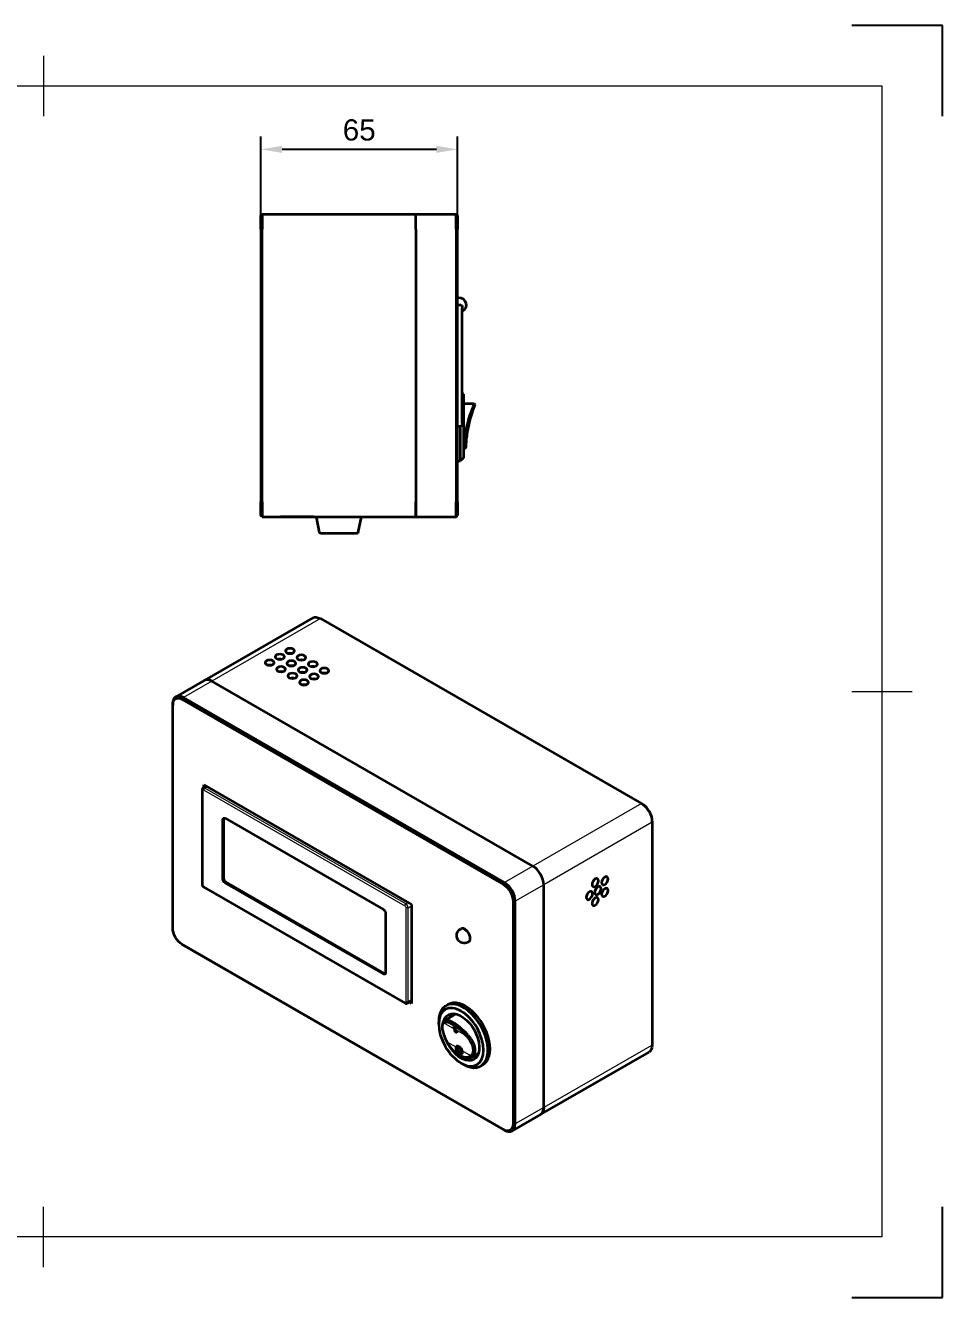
# Model space of a CAD drawing. Header units: millimetres. Extents: x 0 to 297, y 0 to 210.
# Drawn here: x 145.5 to 297, y 0 to 210 of the extents above; entities that cross this region are included whole.
import ezdxf

# ---------------------------------------------------------------- set-up
doc = ezdxf.new("R2010")
doc.units = ezdxf.units.MM
doc.header["$LTSCALE"] = 0.75
for name, color, linetype, lineweight in [('BORDER', 7, 'Continuous', 18), ('FD_Dimensions', 7, 'Continuous', 18), ('Visible', 7, 'Continuous', 35), ('Visible Narrow', 7, 'Continuous', 18)]:
    doc.layers.add(name, color=color, linetype=linetype, lineweight=lineweight)
doc.styles.get("Standard").update_dxf_attribs({"font": 'arial.ttf'})
doc.dimstyles.new('Dim-ISO-25', dxfattribs={"dimtxt": 3.5, "dimasz": 3.5, "dimexe": 2.1, "dimexo": 2.1, "dimgap": 1.4, "dimtad": 1, "dimzin": 12, "dimdsep": 46, "dimtxsty": 'Standard', "dimcen": 0, "dimazin": 3, "dimtp": 0.1, "dimtm": 0.1, "dimtfac": 0.714286, "dimtmove": 0, "dimatfit": 3, "dimfxl": 1, "dimtzin": 12, "dimarcsym": 0})

# ---------------------------------------------------------------- blocks, each defined once
blk = doc.blocks.new('ISO_A4(L)_SHEET')
at = {"layer": 'BORDER'}
for p, q in [((148.5, 205), (148.5, 195)), ((287, 200), (20, 200)), ((287, 10), (287, 200)), ((292, 100), (282, 100)), ((148.5, 5), (148.5, 15)), ((287, 10), (20, 10))]:
    blk.add_line(p, q, dxfattribs=at)
at = {"layer": 'Defpoints'}
for p, q in [((297, 210), (282, 210)), ((297, 195), (297, 210)), ((297, 0), (297, 15)), ((282, 0), (297, 0))]:
    blk.add_line(p, q, dxfattribs=at)
blk = doc.blocks.new('*D11')
at = {"layer": 'Defpoints', "color": 0, "transparency": 16777216}
for p in [(184.405319, 189.542563), (184.405319, 176.359979), (216.905319, 176.359979)]:
    blk.add_point(p, dxfattribs=at)
at = {"layer": 'FD_Dimensions', "color": 0, "lineweight": -2, "transparency": 16777216}
for p, q in [((184.405319, 178.459979), (184.405319, 191.642563)), ((216.905319, 178.459979), (216.905319, 191.642563)), ((213.405319, 189.542563), (187.905319, 189.542563))]:
    blk.add_line(p, q, dxfattribs=at)
at = {"layer": 'FD_Dimensions', "color": 0, "transparency": 16777216}
for points in [[(187.905319, 190.125896), (187.905319, 188.959229), (184.405319, 189.542563)], [(213.405319, 190.125896), (213.405319, 188.959229), (216.905319, 189.542563)]]:
    blk.add_solid(points, dxfattribs=at)
at = {"layer": 'FD_Dimensions', "color": 0, "transparency": 16777216, "insert": (200.655319, 192.729568), "char_height": 3.5, "attachment_point": 5}
blk.add_mtext('65', dxfattribs=at)

msp = doc.modelspace()

# ---------------------------------------------------------------- linework, layer by layer
at = {"layer": 'Visible', "extrusion": (1, -2e-16, 2.967e-13)}
for p, q in [((184.6553, 178.86), (184.4053, 178.61)), ((184.4053, 176.36), (184.4053, 178.61)), ((184.6553, 178.86), (184.6553, 176.36)), ((184.6553, 178.86), (210.0053, 178.86)), ((210.0053, 176.36), (210.0053, 178.86)), ((210.0053, 176.36), (210.0053, 178.86)), ((210.0053, 178.86), (216.6553, 178.86)), ((216.6553, 176.36), (216.6553, 178.86)), ((216.6553, 178.86), (216.9053, 178.61)), ((216.9053, 178.61), (216.9053, 176.36)), ((184.4053, 176.36), (184.4053, 131.36)), ((184.6553, 131.36), (184.6553, 176.36)), ((210.0053, 176.36), (210.0053, 131.36)), ((210.0053, 176.36), (210.0053, 131.36)), ((216.6553, 176.36), (216.6553, 131.36)), ((216.9053, 131.36), (216.9053, 176.36)), ((217.0553, 165.11), (216.9053, 165.11)), ((217.4253, 163.84), (216.9053, 163.84)), ((217.6753, 163.59), (217.6753, 163.34)), ((217.6753, 144.34), (217.6753, 163.34)), ((217.9053, 149.11), (217.6753, 149.34)), ((217.9053, 149.11), (217.9053, 138.61)), ((217.9053, 147.61), (219.6553, 147.61)), ((219.3261, 146.0792), (219.8168, 147.3762)), ((219.6553, 147.61), (219.8168, 147.3762)), ((216.9053, 143.84), (217.4253, 143.84)), ((217.4053, 138.11), (217.4053, 143.84)), ((217.6753, 144.34), (217.6753, 144.09)), ((218.3007, 140.3595), (218.3842, 141.7016)), ((217.9053, 138.61), (217.4053, 138.11)), ((217.9053, 140.11), (218.0352, 140.11)), ((218.3007, 140.3595), (218.0352, 140.11)), ((216.9053, 138.11), (217.4053, 138.11)), ((184.4053, 129.11), (184.4053, 131.36)), ((184.6553, 131.36), (184.6553, 128.86)), ((210.0053, 131.36), (210.0053, 128.86)), ((210.0053, 128.86), (210.0053, 131.36)), ((216.6553, 128.86), (216.6553, 131.36)), ((216.9053, 131.36), (216.9053, 129.11)), ((184.6553, 128.86), (184.4053, 129.11)), ((184.6553, 128.86), (210.0053, 128.86)), ((187.6522, 128.86), (187.6522, 128.855)), ((193.1522, 128.855), (187.6522, 128.855)), ((193.1522, 128.86), (193.1522, 128.855)), ((194.1135, 126.3085), (193.5764, 128.86)), ((200.4971, 126.3085), (201.0343, 128.86)), ((210.0053, 128.86), (216.6553, 128.86)), ((216.6553, 128.86), (216.9053, 129.11)), ((200.2525, 126.11), (194.3582, 126.11))]:
    msp.add_line(p, q, dxfattribs=at)
at = {"layer": 'Visible', "extrusion": (-0.707107, -0.407196, 0.578093)}
for p, q in [((192.9961, 112.1977), (175.0709, 101.8753)), ((194.2437, 112.0751), (247.2767, 81.5354)), ((175.0709, 101.8753), (170.3687, 99.1674)), ((229.3515, 71.213), (176.3185, 101.7527)), ((229.3515, 71.213), (176.3185, 101.7527)), ((171.4395, 98.7387), (224.4725, 68.199)), ((224.6492, 68.5052), (171.6162, 99.0449)), ((169.8485, 98.019), (169.8485, 97.8154)), ((169.8485, 61.0258), (169.8485, 97.8154)), ((175.3735, 84.4144), (174.8881, 84.1349)), ((174.975, 84.1849), (174.975, 84.6439)), ((174.975, 84.6439), (209.2697, 64.8949)), ((174.7109, 83.8034), (174.7109, 68.27)), ((247.4596, 81.4293), (247.2835, 81.5315)), ((178.1428, 69.0954), (178.1428, 78.906)), ((178.3196, 69.1972), (178.3196, 79.0078)), ((178.4964, 79.1112), (204.6593, 64.0449)), ((249.0444, 78.4736), (249.0444, 78.6772)), ((249.0444, 78.4736), (249.0444, 41.684)), ((175.0129, 67.7472), (208.2469, 48.609)), ((204.6593, 53.4168), (178.4964, 68.4831)), ((204.8361, 53.5186), (178.6732, 68.5849)), ((231.1193, 31.3615), (231.1193, 68.1512)), ((231.1193, 31.3615), (231.1193, 68.1512)), ((226.0635, 65.4433), (226.0635, 28.6537)), ((226.417, 28.6537), (226.417, 65.4433)), ((205.0129, 63.4326), (205.0129, 53.622)), ((209.2697, 64.8949), (209.2697, 48.5439)), ((217.3787, 60.8271), (217.4847, 60.8882)), ((171.4333, 58.2736), (171.6094, 58.1715)), ((224.4725, 27.7304), (171.4395, 58.2701)), ((171.6162, 58.1675), (224.6492, 27.6278)), ((218.6262, 58.6606), (218.7323, 58.7217)), ((209.2697, 48.9702), (208.6212, 48.5967)), ((209.2697, 48.5439), (208.8996, 48.7571)), ((215.3286, 48.3853), (214.9751, 48.1817)), ((216.6215, 46.8219), (214.6809, 45.7044)), ((213.7786, 45.133), (213.7786, 45.5402)), ((216.3792, 44.2927), (216.2022, 44.7316)), ((216.2022, 44.7316), (216.4164, 44.6083)), ((216.4123, 44.3262), (216.2629, 44.6967)), ((216.4164, 44.6083), (216.5934, 44.1693)), ((216.5973, 43.8189), (216.5637, 43.787)), ((216.7778, 43.6637), (216.5637, 43.787)), ((216.7568, 43.7271), (216.5973, 43.8189)), ((216.6837, 41.1655), (216.6484, 41.1426)), ((216.7148, 41.4418), (216.6795, 41.4186)), ((216.848, 40.6405), (216.8128, 40.6176)), ((216.9674, 41.3061), (216.9321, 41.2828)), ((217.1738, 41.2842), (217.1386, 41.2605)), ((217.2332, 40.2624), (217.1979, 40.2396)), ((217.3931, 41.0621), (217.3578, 41.0388)), ((217.4256, 40.4497), (217.3903, 40.4268)), ((217.4905, 40.7118), (217.4552, 40.689)), ((220.3642, 40.3225), (219.2226, 39.6651)), ((230.5991, 30.2131), (248.5242, 40.5355)), ((217.5532, 39.7927), (217.3552, 39.8942)), ((217.4766, 38.7114), (217.8288, 38.507)), ((221.0675, 38.4196), (220.7139, 38.216)), ((230.5991, 30.2131), (225.8968, 27.5052))]:
    msp.add_line(p, q, dxfattribs=at)
at = {"layer": 'Visible', "extrusion": (0, 1e-16, -1)}
for centre, radius, start, end in [((-217.0553, 163.86), 1.25, 90, 240.264287), ((-217.4253, 163.59), 0.25, 90, 180), ((-217.4253, 144.09), 0.25, 180, 270), ((-194.3582, 126.36), 0.25, 270, 348.111342), ((-200.2525, 126.36), 0.25, 191.888658, 270)]:
    msp.add_arc(centre, radius, start, end, dxfattribs=at)
at = {"layer": 'Visible'}
for centre, radius, start, end in [((233.095, 140.8093), 14.9875, 159.174479, 176.546721), ((233.3552, 140.7705), 15, 159.813701, 175.892024), ((233.3552, 140.7705), 15, 159.273167, 159.813701)]:
    msp.add_arc(centre, radius, start, end, dxfattribs=at)
at = {"layer": 'Visible', "extrusion": (1e-16, 1e-16, -1)}
msp.add_arc((-218.0024, 59.7439), 1.25, 240.064008, 60.064008, dxfattribs=at)
at = {"layer": 'Visible', "extrusion": (1e-16, -1e-16, -1)}
msp.add_arc((-214.8977, 45.0344), 0.4481, 34.743965, 42.384476, dxfattribs=at)
at = {"layer": 'Visible', "extrusion": (0, 0, -1)}
msp.add_arc((-214.9015, 45.3182), 0.4447, 37.538684, 45.436385, dxfattribs=at)
at = {"layer": 'Visible', "extrusion": (2e-16, 0, -1)}
msp.add_arc((-213.1574, 38.6843), 6.8755, 139.761655, 141.164557, dxfattribs=at)
at = {"layer": 'Visible', "extrusion": (1e-16, 0, -1)}
msp.add_arc((-210.5459, 36.3016), 10.7043, 139.182496, 140.134322, dxfattribs=at)
at = {"layer": 'Visible', "extrusion": (1e-16, 2e-16, -1)}
for centre, major_axis, start_param, end_param in [((194.2437, 110.0312), (-1.2476, 2.1665), 0, 0.78346445), ((247.2767, 79.4916), (-1.2476, 2.1665), 0.78346445, 2.35426078), ((178.4964, 68.8918), (-0.2495, 0.4333), 3.92505711, 5.49585344), ((178.6732, 68.9936), (-0.2495, 0.4333), 3.92505711, 5.49585344)]:
    msp.add_ellipse(centre, major_axis=major_axis, ratio=0.57809312, start_param=start_param, end_param=end_param, dxfattribs=at)
at = {"layer": 'Visible', "extrusion": (2e-16, 1e-16, -1)}
for centre, major_axis, ratio, start_param, end_param in [((189.2232, 106.7409), (0.75, 0), 0.5758617, -1.57079633, 4.71238898), ((185.8644, 104.8067), (-0.75, 0), 0.5758617, 1.57079633, 7.85398163), ((187.5438, 105.7738), (-0.75, 0), 0.5758617, 1.57079633, 7.85398163), ((189.4294, 104.6879), (0.75, 0), 0.5758617, -1.57079633, 4.71238898), ((191.1088, 105.655), (0.75, 0), 0.5758617, -1.57079633, 4.71238898), ((192.9944, 104.5691), (0.75, 0), 0.5758617, -1.57079633, 4.71238898), ((187.7501, 103.7208), (-0.75, 0), 0.5758617, 1.57079633, 7.85398163), ((189.6357, 102.635), (0.75, 0), 0.5758617, -1.57079633, 4.71238898), ((191.3151, 103.6021), (0.75, 0), 0.5758617, -1.57079633, 4.71238898), ((193.2007, 102.5162), (0.75, 0), 0.5758617, -1.57079633, 4.71238898), ((194.8801, 103.4833), (-0.75, 0), 0.5758617, 1.57079633, 7.85398163), ((191.5213, 101.5491), (0.75, 0), 0.5758617, -1.57079633, 4.71238898), ((204.6593, 53.8256), (-0.2495, 0.4333), 0.57809312, 2.35426078, 3.92505711), ((217.4909, 42.9952), (-2.1209, 3.683), 0.57809312, -0.49350337, 5.08570964), ((218.5516, 43.606), (-2.1209, 3.683), 0.57809312, -0.48995733, -0.2517363), ((218.5516, 43.606), (-2.1209, 3.683), 0.57809312, 3.39332895, 3.63154998)]:
    msp.add_ellipse(centre, major_axis=major_axis, ratio=ratio, start_param=start_param, end_param=end_param, dxfattribs=at)
at = {"layer": 'Visible'}
for centre, major_axis, ratio, start_param, end_param in [((187.5438, 104.9562), (0.75, 0), 0.5758617, 1.24209492, 1.89949773), ((189.2232, 105.9233), (0.75, 0), 0.5758617, 1.24209492, 1.89949773), ((191.1088, 104.8375), (-0.75, 0), 0.5758617, 4.38368757, 5.04109039), ((185.8644, 103.9891), (0.75, 0), 0.5758617, 1.24209492, 1.89949773), ((187.7501, 102.9033), (0.75, 0), 0.5758617, 1.24209492, 1.89949773), ((189.4294, 103.8704), (0.75, 0), 0.5758617, 1.24209492, 1.89949773), ((191.3151, 102.7845), (-0.75, 0), 0.5758617, 4.38368757, 5.04109039), ((192.9944, 103.7516), (0.75, 0), 0.5758617, 1.24209492, 1.89949773), ((194.8801, 102.6657), (0.75, 0), 0.5758617, 1.24209492, 1.89949773), ((176.3185, 99.7088), (-1.2476, 2.1665), 0.57809312, -0.78346445, 0), ((176.3185, 99.7088), (-1.2476, 2.1665), 0.57809312, -0.78346445, 0), ((189.6357, 101.8174), (0.75, 0), 0.5758617, 1.24209492, 1.89949773), ((191.5213, 100.7316), (0.75, 0), 0.5758617, 1.24209492, 1.89949773), ((193.2007, 101.6987), (0.75, 0), 0.5758617, 1.24209492, 1.89949773), ((171.6162, 97.001), (-1.2476, 2.1665), 0.57809312, -0.78346445, 0.78733187), ((247.4534, 79.5934), (-1.1228, 1.9498), 0.57809312, 3.92892453, 5.49585344), ((229.3515, 69.1692), (-1.2476, 2.1665), 0.57809312, 3.92892453, 5.49972085), ((229.3515, 69.1692), (-1.2476, 2.1665), 0.57809312, 3.92892453, 5.49972085), ((224.6492, 66.4613), (-1.2476, 2.1665), 0.57809312, 3.92892453, 5.49972085), ((238.9377, 68.8914), (0.3743, 0.6499), 0.57809312, 4.36713994, 5.05763802), ((239.3747, 67.588), (0.3743, 0.6499), 0.57809312, 4.36713994, 5.05763802), ((240.5189, 69.2079), (0.3743, 0.6499), 0.57809312, 4.36713994, 5.05763802), ((240.5189, 67.2857), (0.3743, 0.6499), 0.57809312, 4.36713994, 5.05763802), ((237.9605, 66.7736), (0.3743, 0.6499), 0.57809312, 4.36713994, 5.05763802), ((238.9377, 65.7812), (0.3743, 0.6499), 0.57809312, 4.36713994, 5.05763802), ((218.1085, 59.8049), (-0.6238, 1.0832), 0.57809312, 3.14159265, 6.28318531), ((171.6162, 60.2114), (-1.2476, 2.1665), 0.57809312, 2.35426081, 2.35812823), ((217.8445, 43.1988), (-2.8694, 4.9829), 0.57809312, 2.35426078, 7.07051718), ((218.198, 43.4024), (-2.8694, 4.9829), 0.57809312, 3.14159265, 6.28318531), ((206.4591, 34.2399), (7.4855, 12.9988), 0.57809312, -0.47842109, -0.4255804), ((206.4591, 34.2399), (7.5104, 13.0421), 0.57809312, -0.47842109, -0.4255804), ((229.3515, 32.3795), (-1.2476, 2.1665), 0.57809312, 3.14159265, 3.92892453), ((224.6492, 29.6717), (-1.2476, 2.1665), 0.57809312, 2.3581282, 3.92892453)]:
    msp.add_ellipse(centre, major_axis=major_axis, ratio=ratio, start_param=start_param, end_param=end_param, dxfattribs=at)
at = {"layer": 'Visible', "extrusion": (-2e-16, 1e-16, -1)}
msp.add_ellipse((171.4395, 96.8992), major_axis=(-1.1228, 1.9498), ratio=0.57809312, start_param=-0.78733187, end_param=0.78346445, dxfattribs=at)
at = {"layer": 'Visible', "extrusion": (5e-16, 2e-16, -1)}
for centre, end_param in [((178.4964, 78.7024), 0.78346445), ((178.6732, 78.8042), -0.36063847)]:
    msp.add_ellipse(centre, major_axis=(-0.2495, 0.4333), ratio=0.57809312, start_param=-0.78733187, end_param=end_param, dxfattribs=at)
at = {"layer": 'Visible', "extrusion": (1e-16, 1e-16, -1)}
for centre, major_axis, start_param, end_param in [((241.226, 68.8007), (0.3743, 0.6499), 3.14159265, 9.42477796), ((239.6448, 68.4842), (0.3743, 0.6499), 3.14159265, 9.42477796), ((241.226, 66.8785), (0.3743, 0.6499), 3.14159265, 9.42477796), ((238.6676, 66.3664), (0.3743, 0.6499), 3.14159265, 9.42477796), ((239.6448, 65.374), (0.3743, 0.6499), 3.14159265, 9.42477796), ((224.4725, 29.5699), (-1.1228, 1.9498), 2.35426078, 3.92505711)]:
    msp.add_ellipse(centre, major_axis=major_axis, ratio=0.57809312, start_param=start_param, end_param=end_param, dxfattribs=at)
at = {"layer": 'Visible', "extrusion": (4e-16, 1e-16, -1)}
msp.add_ellipse((224.4725, 66.3595), major_axis=(-1.1228, 1.9498), ratio=0.57809312, start_param=0.78346445, end_param=2.35426078, dxfattribs=at)
at = {"layer": 'Visible', "extrusion": (2e-16, 2e-16, -1)}
for centre, major_axis, start_param, end_param in [((240.0819, 67.1808), (0.3743, 0.6499), 3.14159265, 9.42477796), ((204.6593, 63.6362), (-0.2495, 0.4333), 0.78346445, 2.35426078)]:
    msp.add_ellipse(centre, major_axis=major_axis, ratio=0.57809312, start_param=start_param, end_param=end_param, dxfattribs=at)
at = {"layer": 'Visible', "extrusion": (3e-16, 2e-16, -1)}
msp.add_ellipse((171.4395, 60.1096), major_axis=(-1.1228, 1.9498), ratio=0.57809312, start_param=3.92505711, end_param=5.49585344, dxfattribs=at)
at = {"layer": 'Visible', "extrusion": (3e-16, 1e-16, -1)}
msp.add_ellipse((204.8361, 53.9274), major_axis=(-0.2495, 0.4333), ratio=0.57809312, start_param=3.50223112, end_param=3.92505711, dxfattribs=at)
at = {"layer": 'Visible', "extrusion": (4e-16, 2e-16, -1)}
for centre, major_axis, start_param, end_param in [((217.4909, 42.9952), (-2.6199, 4.5496), 3.14159265, 9.42477796), ((247.2767, 42.7019), (-1.2476, 2.1665), 2.35426078, 3.14159265), ((229.3515, 32.3795), (-1.2476, 2.1665), 2.35426078, 3.14159265)]:
    msp.add_ellipse(centre, major_axis=major_axis, ratio=0.57809312, start_param=start_param, end_param=end_param, dxfattribs=at)
at = {"layer": 'Visible', "extrusion": (1e-16, 3e-16, -1)}
msp.add_ellipse((206.6733, 34.1166), major_axis=(7.4855, 12.9988), ratio=0.57809312, start_param=0.4255804, end_param=0.47842109, dxfattribs=at)
at = {"layer": 'Visible'}
for points, knots in [([(219.6553, 147.61), (219.6553, 147.61), (219.6371, 147.563), (219.5725, 147.3964), (219.5325, 147.2934), (219.432, 147.0333), (219.3713, 146.8764), (219.252, 146.567), (219.1978, 146.426), (219.1396, 146.2748)], [0, 0, 0, 0, 0.280583517, 0.280583517, 0.50505033, 0.50505033, 0.729517143, 0.729517143, 0.889965488, 0.889965488, 0.889965488, 0.889965488]), ([(219.1396, 146.2748), (219.131, 146.2523), (219.1223, 146.2297), (219.1048, 146.1839), (219.0959, 146.1609), (219.0869, 146.1376)], [0.8899654879, 0.8899654879, 0.8899654879, 0.8899654879, 0.9137445097, 0.9137445097, 0.9375235315, 0.9375235315, 0.9375235315, 0.9375235315]), ([(218.1249, 141.5576), (218.1169, 141.4279), (218.1092, 141.3047), (218.076, 140.7694), (218.0564, 140.4534), (218.0387, 140.1664), (218.0352, 140.11), (218.0352, 140.11)], [-4.048062168, -4.048062168, -4.048062168, -4.048062168, -3.91688591, -3.91688591, -3.439782367, -3.439782367, -3.141592654, -3.141592654, -3.141592654, -3.141592654]), ([(174.8881, 84.1349), (174.8619, 84.1198), (174.8378, 84.101), (174.7964, 84.0592), (174.7791, 84.0363), (174.7512, 83.9892), (174.7406, 83.9652), (174.7246, 83.9176), (174.7192, 83.8941), (174.7123, 83.848), (174.7109, 83.8255), (174.7109, 83.8034)], [5.495853435, 5.495853435, 5.495853435, 5.495853435, 5.65331981, 5.65331981, 5.810786184, 5.810786184, 5.968252558, 5.968252558, 6.125718933, 6.125718933, 6.283185307, 6.283185307, 6.283185307, 6.283185307]), ([(174.7109, 68.27), (174.7109, 68.226), (174.7167, 68.1838), (174.7364, 68.1024), (174.7503, 68.0632), (174.7849, 67.9881), (174.8057, 67.9522), (174.8534, 67.8847), (174.8803, 67.853), (174.941, 67.7953), (174.9747, 67.7692), (175.0129, 67.7472)], [0, 0, 0, 0, 0.31415927, 0.31415927, 0.62831853, 0.62831853, 0.9424778, 0.9424778, 1.25663706, 1.25663706, 1.57079633, 1.57079633, 1.57079633, 1.57079633]), ([(208.2469, 48.609), (208.2659, 48.598), (208.2862, 48.5881), (208.3293, 48.5711), (208.3523, 48.564), (208.4013, 48.5542), (208.4274, 48.5514), (208.4818, 48.552), (208.5102, 48.5555), (208.5669, 48.5703), (208.595, 48.5817), (208.6212, 48.5967)], [1.570796327, 1.570796327, 1.570796327, 1.570796327, 1.727489218, 1.727489218, 1.884182109, 1.884182109, 2.040875, 2.040875, 2.197567891, 2.197567891, 2.354260782, 2.354260782, 2.354260782, 2.354260782]), ([(215.1218, 42.3144), (215.1104, 42.3368), (215.0991, 42.3591), (214.9325, 42.693), (214.7986, 43.0119), (214.5861, 43.619), (214.5095, 43.9031), (214.4617, 44.1507), (214.4313, 44.308), (214.4111, 44.4586), (214.3895, 44.8171), (214.4073, 45.0042), (214.4767, 45.2004), (214.5008, 45.2484), (214.5295, 45.2897)], [2.989182025, 2.989182025, 2.989182025, 2.989182025, 3.004850732, 3.004850732, 3.222742366, 3.222742366, 3.445990731, 3.445990731, 3.445990731, 3.587817902, 3.587817902, 3.814741375, 3.814741375, 3.902799437, 3.902799437, 3.902799437, 3.902799437]), ([(214.5489, 45.5892), (214.5175, 45.5484), (214.4909, 45.5004), (214.422, 45.3242), (214.3985, 45.1677), (214.3986, 44.982)], [-3.902799437, -3.902799437, -3.902799437, -3.902799437, -3.814741375, -3.814741375, -3.623852804, -3.623852804, -3.623852804, -3.623852804]), ([(214.5668, 45.3364), (214.6113, 45.3851), (214.6667, 45.4227), (214.8236, 45.4851), (214.9348, 45.4987), (215.1908, 45.4803), (215.3356, 45.4481), (215.691, 45.3263), (215.909, 45.2241), (216.1393, 45.0915), (216.3696, 44.9589), (216.6122, 44.7958), (217.2512, 44.3082), (217.6523, 43.9452), (218.1548, 43.414), (218.2832, 43.2707), (218.4059, 43.1256)], [-0.88996549, -0.88996549, -0.88996549, -0.88996549, -0.72951714, -0.72951714, -0.50505033, -0.50505033, -0.28058352, -0.28058352, 0, 0, 0, 0.28058352, 0.28058352, 0.72951714, 0.72951714, 0.88996549, 0.88996549, 0.88996549, 0.88996549]), ([(218.6469, 43.2986), (218.5157, 43.4504), (218.379, 43.6002), (217.8451, 44.1543), (217.4219, 44.5314), (216.7499, 45.039), (216.4952, 45.2092), (216.2535, 45.3484), (216.0118, 45.4877), (215.7829, 45.5959), (215.409, 45.7276), (215.2564, 45.7638), (214.9853, 45.7892), (214.8669, 45.7785), (214.6984, 45.7197), (214.6384, 45.6832), (214.5894, 45.6351)], [-0.88996549, -0.88996549, -0.88996549, -0.88996549, -0.72951714, -0.72951714, -0.28058352, -0.28058352, 0, 0, 0, 0.28058352, 0.28058352, 0.50505033, 0.50505033, 0.72951714, 0.72951714, 0.88996549, 0.88996549, 0.88996549, 0.88996549]), ([(219.1008, 39.9137), (219.0394, 39.8566), (218.9721, 39.8077), (218.7675, 39.694), (218.618, 39.649), (218.2922, 39.6183), (218.1161, 39.6326), (217.701, 39.7306), (217.4573, 39.8308), (217.2114, 39.9724), (216.9654, 40.1141), (216.7172, 40.2971), (216.0942, 40.8596), (215.7335, 41.2917), (215.3533, 41.8916), (215.2759, 42.0239), (215.2039, 42.1577)], [2.23512314, 2.23512314, 2.23512314, 2.23512314, 2.3662994, 2.3662994, 2.60485117, 2.60485117, 2.84340294, 2.84340294, 3.14159265, 3.14159265, 3.14159265, 3.43978237, 3.43978237, 3.91688591, 3.91688591, 4.04806217, 4.04806217, 4.04806217, 4.04806217]), ([(216.6484, 41.1426), (216.6467, 41.198), (216.6446, 41.261), (216.6533, 41.3158), (216.6545, 41.3224)], [0, 0, 0, 0, 0.0422946292, 0.0481891257, 0.0481891257, 0.0481891257, 0.0481891257]), ([(216.8128, 40.6176), (216.7687, 40.7027), (216.6744, 40.8844), (216.6575, 41.0529), (216.6484, 41.1426)], [0, 0, 0, 0, 0.056851476, 0.121533617, 0.121533617, 0.121533617, 0.121533617]), ([(216.6795, 41.4186), (216.6908, 41.4403), (216.702, 41.4619), (216.7165, 41.4792), (216.7311, 41.4967), (216.749, 41.5097), (216.7669, 41.5227)], [0, 0, 0, 0, 0.024882671, 0.024882671, 0.024882671, 0.049915866, 0.049915866, 0.049915866, 0.049915866]), ([(216.6837, 41.1655), (216.6819, 41.2208), (216.6799, 41.2839), (216.6886, 41.3387), (216.6897, 41.3453)], [0, 0, 0, 0, 0.0422946292, 0.0481891257, 0.0481891257, 0.0481891257, 0.0481891257]), ([(216.848, 40.6405), (216.8039, 40.7255), (216.7097, 40.9073), (216.6927, 41.0758), (216.6837, 41.1655)], [0, 0, 0, 0, 0.056851476, 0.121533617, 0.121533617, 0.121533617, 0.121533617]), ([(216.7148, 41.4418), (216.7261, 41.4636), (216.7373, 41.4853), (216.7518, 41.5028), (216.7599, 41.5125), (216.769, 41.5209), (216.7786, 41.5287)], [0, 0, 0, 0, 0.024882671, 0.024882671, 0.024882671, 0.038826789, 0.038826789, 0.038826789, 0.038826789]), ([(216.7669, 41.5227), (216.7862, 41.5326), (216.8054, 41.5425), (216.8275, 41.5467), (216.8484, 41.5508), (216.8719, 41.5498), (216.8954, 41.5488)], [0, 0, 0, 0, 0.0244019295, 0.0244019295, 0.0244019295, 0.0475057428, 0.0475057428, 0.0475057428, 0.0475057428]), ([(216.8796, 41.1928), (216.8794, 41.1921), (216.865, 41.1456), (216.8668, 41.0842), (216.8687, 41.0236)], [0.0358705994, 0.0358705994, 0.0358705994, 0.0358705994, 0.0365054066, 0.0821173909, 0.0821173909, 0.0821173909, 0.0821173909]), ([(216.8687, 41.0236), (216.8739, 40.9617), (216.8834, 40.8491), (216.9423, 40.7258), (216.9688, 40.6703)], [0, 0, 0, 0, 0.0451750163, 0.0821240217, 0.0821240217, 0.0821240217, 0.0821240217]), ([(216.8954, 41.5488), (216.9295, 41.5419), (216.9635, 41.535), (216.9991, 41.5218), (217.0382, 41.5073), (217.0791, 41.4852), (217.12, 41.4631)], [0, 0, 0, 0, 0.0314694333, 0.0314694333, 0.0314694333, 0.0660784376, 0.0660784376, 0.0660784376, 0.0660784376]), ([(217.1386, 41.2605), (217.0972, 41.2808), (217.0558, 41.301), (217.0208, 41.3043), (216.9875, 41.3074), (216.9598, 41.2952), (216.9321, 41.2828)], [0, 0, 0, 0, 0.0344206263, 0.0344206263, 0.0344206263, 0.0672232105, 0.0672232105, 0.0672232105, 0.0672232105]), ([(217.1738, 41.2842), (217.1324, 41.3044), (217.0911, 41.3246), (217.0561, 41.3278), (217.0227, 41.3309), (216.9951, 41.3185), (216.9674, 41.3061)], [0, 0, 0, 0, 0.0344206263, 0.0344206263, 0.0344206263, 0.0672232105, 0.0672232105, 0.0672232105, 0.0672232105]), ([(216.9688, 40.6703), (217.0003, 40.6229), (217.0636, 40.5272), (217.1449, 40.4723), (217.1859, 40.4447)], [0, 0, 0, 0, 0.0331983592, 0.066894967, 0.066894967, 0.066894967, 0.066894967]), ([(217.12, 41.4631), (217.1936, 41.4155), (217.2673, 41.368), (217.3345, 41.3018), (217.3963, 41.2409), (217.4525, 41.1642), (217.5084, 41.0873)], [0, 0, 0, 0, 0.06055717, 0.06055717, 0.06055717, 0.116299209, 0.116299209, 0.116299209, 0.116299209]), ([(217.1859, 40.4447), (217.2263, 40.4254), (217.3062, 40.3873), (217.3625, 40.4137), (217.3903, 40.4268)], [0, 0, 0, 0, 0.0336113826, 0.0665334303, 0.0665334303, 0.0665334303, 0.0665334303]), ([(217.4905, 40.7118), (217.4856, 40.7739), (217.4807, 40.8359), (217.4607, 40.9013), (217.4607, 40.9013)], [0, 0, 0, 0, 0.045374119, 0.0453760654, 0.0453760654, 0.0453760654, 0.0453760654]), ([(217.677, 40.5558), (217.6778, 40.4698), (217.6793, 40.3086), (217.5995, 40.2255), (217.5623, 40.1868)], [0, 0, 0, 0, 0.06549104, 0.122692323, 0.122692323, 0.122692323, 0.122692323])]:
    msp.add_open_spline(points, degree=3, knots=knots, dxfattribs=at)
for points in [[(218.1345, 141.712), (218.1312, 141.6596), (218.128, 141.6081), (218.1249, 141.5576)], [(218.3842, 141.7016), (218.3871, 141.7485), (218.3903, 141.7964), (218.3938, 141.845)], [(214.3985, 44.7363), (214.3986, 44.8184), (214.3986, 44.9003), (214.3985, 44.9821)], [(215.2039, 42.1577), (215.1759, 42.2098), (215.1485, 42.2621), (215.1218, 42.3144)], [(216.6545, 41.3224), (216.6606, 41.3564), (216.6702, 41.3876), (216.6795, 41.4186)], [(216.6897, 41.3453), (216.6959, 41.3794), (216.7054, 41.4107), (216.7148, 41.4418)], [(216.9321, 41.2828), (216.9116, 41.2558), (216.8909, 41.2288), (216.8796, 41.1928)], [(219.4287, 39.8182), (219.4543, 39.8422), (219.4789, 39.8676), (219.5025, 39.8942)]]:
    msp.add_open_spline(points, degree=3, dxfattribs=at)
at = {"layer": 'Visible', "extrusion": (1.7174e-12, 3.742e-13, -1)}
msp.add_open_spline([(218.513, 42.9958), (218.5999, 42.8879), (218.6827, 42.7783), (218.9619, 42.3813), (219.1287, 42.088), (219.3202, 41.6316), (219.375, 41.4611), (219.4107, 41.3007), (219.4669, 41.0483), (219.4802, 40.8007), (219.4059, 40.3588), (219.3204, 40.1662), (219.1877, 40.0046), (219.1786, 39.994), (219.1693, 39.9836)], degree=3, knots=[0.69303472, 0.69303472, 0.69303472, 0.69303472, 0.781092783, 0.781092783, 1.008016256, 1.008016256, 1.149843426, 1.149843426, 1.149843426, 1.373091791, 1.373091791, 1.590983426, 1.590983426, 1.606652132, 1.606652132, 1.606652132, 1.606652132], dxfattribs=at)
at = {"layer": 'Visible', "extrusion": (-2.1055e-12, -1.987e-13, -1)}
msp.add_open_spline([(219.5025, 39.8942), (219.5127, 39.9057), (219.5226, 39.9174), (219.6682, 40.0956), (219.7618, 40.3086), (219.8407, 40.7963), (219.8235, 41.069), (219.7587, 41.345), (219.7176, 41.5203), (219.6553, 41.7059), (219.4398, 42.1996), (219.254, 42.5137), (218.9473, 42.9341), (218.8566, 43.0497), (218.762, 43.163)], degree=3, knots=[-1.606652132, -1.606652132, -1.606652132, -1.606652132, -1.590983426, -1.590983426, -1.373091791, -1.373091791, -1.149843426, -1.149843426, -1.149843426, -1.008016256, -1.008016256, -0.781092783, -0.781092783, -0.69303472, -0.69303472, -0.69303472, -0.69303472], dxfattribs=at)
at = {"layer": 'Visible', "extrusion": (4.5569e-12, 7.0485e-12, -1)}
msp.add_open_spline([(217.1979, 40.2396), (217.124, 40.2874), (216.9827, 40.3788), (216.8676, 40.5405), (216.8128, 40.6176)], degree=3, knots=[0, 0, 0, 0, 0.0609224, 0.116473326, 0.116473326, 0.116473326, 0.116473326], dxfattribs=at)
at = {"layer": 'Visible', "extrusion": (-4.5569e-12, -7.0485e-12, -1)}
msp.add_open_spline([(217.2332, 40.2624), (217.1593, 40.3102), (217.018, 40.4016), (216.9029, 40.5634), (216.848, 40.6405)], degree=3, knots=[0, 0, 0, 0, 0.0609224, 0.116473326, 0.116473326, 0.116473326, 0.116473326], dxfattribs=at)
at = {"layer": 'Visible', "extrusion": (2.34718e-11, 1.91074e-11, -1)}
msp.add_open_spline([(217.3578, 41.0388), (217.3265, 41.0848), (217.2951, 41.1308), (217.2596, 41.167), (217.2222, 41.2054), (217.1804, 41.233), (217.1386, 41.2605)], degree=3, knots=[0, 0, 0, 0, 0.0324810333, 0.0324810333, 0.0324810333, 0.0668120218, 0.0668120218, 0.0668120218, 0.0668120218], dxfattribs=at)
at = {"layer": 'Visible', "extrusion": (1.55025e-11, 2.34992e-11, -1)}
msp.add_open_spline([(217.3931, 41.0621), (217.3618, 41.1082), (217.3303, 41.1542), (217.2949, 41.1906), (217.2575, 41.229), (217.2156, 41.2566), (217.1738, 41.2842)], degree=3, knots=[0, 0, 0, 0, 0.0324810333, 0.0324810333, 0.0324810333, 0.0668120218, 0.0668120218, 0.0668120218, 0.0668120218], dxfattribs=at)
at = {"layer": 'Visible', "extrusion": (1.768e-12, -5.0281e-12, -1)}
msp.add_open_spline([(217.5623, 40.1868), (217.5129, 40.1695), (217.4099, 40.1332), (217.2705, 40.2032), (217.1979, 40.2396)], degree=3, knots=[0, 0, 0, 0, 0.055465322, 0.115791262, 0.115791262, 0.115791262, 0.115791262], dxfattribs=at)
at = {"layer": 'Visible', "extrusion": (2.3733e-12, 1.36623e-11, -1)}
msp.add_open_spline([(217.5774, 40.2027), (217.5346, 40.1881), (217.4361, 40.1606), (217.3058, 40.226), (217.2332, 40.2624)], degree=3, knots=[0.007536503, 0.007536503, 0.007536503, 0.007536503, 0.055465322, 0.115791262, 0.115791262, 0.115791262, 0.115791262], dxfattribs=at)
at = {"layer": 'Visible', "extrusion": (-1.50921e-10, -6.35953e-11, -1)}
msp.add_open_spline([(217.4254, 40.8785), (217.4094, 40.9306), (217.3837, 40.9848), (217.3578, 41.0388)], degree=3, dxfattribs=at)
at = {"layer": 'Visible', "extrusion": (-1.25247e-11, -3.668e-13, -1)}
msp.add_open_spline([(217.3903, 40.4268), (217.4119, 40.4548), (217.4603, 40.5178), (217.457, 40.6279), (217.4552, 40.689)], degree=3, knots=[0, 0, 0, 0, 0.0369747245, 0.0830024794, 0.0830024794, 0.0830024794, 0.0830024794], dxfattribs=at)
at = {"layer": 'Visible', "extrusion": (4.90418e-11, 1.49616e-11, -1)}
msp.add_open_spline([(217.4607, 40.9013), (217.4447, 40.9536), (217.419, 41.0079), (217.3931, 41.0621)], degree=3, dxfattribs=at)
at = {"layer": 'Visible', "extrusion": (3.23942e-11, 9.9054e-12, -1)}
msp.add_open_spline([(217.4552, 40.689), (217.4503, 40.751), (217.4454, 40.813), (217.4254, 40.8785), (217.4254, 40.8785)], degree=3, knots=[0, 0, 0, 0, 0.045374119, 0.0453760654, 0.0453760654, 0.0453760654, 0.0453760654], dxfattribs=at)
at = {"layer": 'Visible', "extrusion": (-1.91804e-11, 4.751e-12, -1)}
msp.add_open_spline([(217.4256, 40.4497), (217.4472, 40.4777), (217.4955, 40.5406), (217.4923, 40.6508), (217.4905, 40.7118)], degree=3, knots=[0, 0, 0, 0, 0.0369747245, 0.0830024794, 0.0830024794, 0.0830024794, 0.0830024794], dxfattribs=at)
at = {"layer": 'Visible', "extrusion": (6.99628e-11, 2.66588e-11, -1)}
msp.add_open_spline([(217.5084, 41.0873), (217.5541, 41.0021), (217.5994, 40.9166), (217.6273, 40.8338), (217.6368, 40.8052), (217.6443, 40.777), (217.6504, 40.7489)], degree=3, knots=[0, 0, 0, 0, 0.0575174788, 0.0575174788, 0.0575174788, 0.0773607697, 0.0773607697, 0.0773607697, 0.0773607697], dxfattribs=at)
at = {"layer": 'Visible', "extrusion": (-1.82251e-10, -2.51022e-11, -1)}
msp.add_open_spline([(217.6504, 40.7489), (217.6643, 40.6837), (217.6706, 40.6197), (217.677, 40.5558)], degree=3, dxfattribs=at)
at = {"layer": 'Visible', "extrusion": (1.27517e-10, -1.50963e-10, -1)}
msp.add_open_spline([(219.1693, 39.9836), (219.1476, 39.9592), (219.1247, 39.9359), (219.1008, 39.9137)], degree=3, dxfattribs=at)
at = {"layer": 'Visible', "extrusion": (5.433e-13, -4.2967e-12, -1)}
msp.add_open_spline([(217.5532, 39.7927), (217.7652, 39.6841), (217.9742, 39.6052), (218.3723, 39.5118), (218.5617, 39.4969), (218.9114, 39.5311), (219.0719, 39.5802), (219.291, 39.7035), (219.363, 39.7565), (219.4287, 39.8182)], degree=3, knots=[-3.083598345, -3.083598345, -3.083598345, -3.083598345, -2.84340294, -2.84340294, -2.604851169, -2.604851169, -2.366299398, -2.366299398, -2.235123139, -2.235123139, -2.235123139, -2.235123139], dxfattribs=at)
at = {"layer": 'Visible Narrow', "extrusion": (-0.707107, -0.407196, 0.578093)}
for p, q in [((194.2437, 112.0751), (176.3185, 101.7527)), ((176.3185, 101.7527), (171.6162, 99.0449)), ((171.6162, 99.0449), (171.4395, 98.7387)), ((175.1376, 84.1104), (175.5195, 84.3303)), ((208.3716, 64.9722), (175.1376, 84.1104)), ((174.7841, 68.1682), (174.7841, 83.7016)), ((174.9609, 83.8042), (208.1949, 64.666)), ((247.2767, 81.5354), (229.3515, 71.213)), ((178.1428, 78.906), (178.3196, 79.0078)), ((249.0444, 78.4736), (231.1193, 68.1512)), ((229.3515, 71.213), (224.6492, 68.5052)), ((208.1949, 48.7238), (174.9609, 67.862)), ((178.1428, 69.0954), (178.3196, 69.1972)), ((178.4964, 68.4831), (178.6732, 68.5849)), ((224.6492, 68.5052), (224.4725, 68.199)), ((231.1193, 68.1512), (226.417, 65.4433)), ((208.7535, 65.1921), (208.3716, 64.9722)), ((226.417, 65.4433), (226.0635, 65.4433)), ((208.3716, 64.3598), (208.3716, 48.8264)), ((208.7252, 64.3598), (209.2697, 64.6733)), ((208.7252, 48.8264), (208.7252, 64.3598)), ((171.6162, 58.1675), (171.4395, 58.2701)), ((204.6593, 53.4168), (204.8361, 53.5186)), ((209.2697, 49.14), (208.7252, 48.8264)), ((214.5295, 45.2897), (214.5489, 45.5892)), ((214.5894, 45.6351), (214.5668, 45.3364)), ((216.3792, 44.2927), (214.5668, 45.3364)), ((216.5658, 44.2378), (216.4123, 44.3262)), ((218.4059, 43.1256), (216.5934, 44.1693)), ((216.6545, 41.3224), (215.2039, 42.1577)), ((218.4059, 43.1256), (218.6469, 43.2986)), ((218.762, 43.163), (218.513, 42.9958)), ((216.6897, 41.3453), (216.6545, 41.3224)), ((216.8944, 41.2274), (216.6897, 41.3453)), ((217.4254, 40.8785), (216.8796, 41.1928)), ((217.4607, 40.9013), (217.4254, 40.8785)), ((217.6379, 40.7993), (217.4607, 40.9013)), ((219.1008, 39.9137), (217.6504, 40.7489)), ((219.4287, 39.8182), (219.1008, 39.9137)), ((219.1693, 39.9836), (219.5025, 39.8942)), ((249.0444, 41.684), (231.1193, 31.3615)), ((231.1193, 31.3615), (226.417, 28.6537)), ((224.6492, 27.6278), (224.4725, 27.7304)), ((226.0635, 28.6537), (226.417, 28.6537))]:
    msp.add_line(p, q, dxfattribs=at)
at = {"layer": 'Visible Narrow'}
for centre, major_axis, ratio, start_param, end_param in [((175.1376, 83.7016), (-0.2495, 0.4333), 0.57809312, -0.78346445, 0), ((175.1376, 83.906), (0.1248, 0.2166), 0.57809312, 0.78346445, 2.35426078), ((174.9609, 68.27), (0.25, 0), 0.5758617, 3.14159265, 3.92699082), ((175.1376, 67.9638), (0.1248, 0.2166), 0.57809312, 2.35426078, 3.14159265), ((208.3716, 64.5634), (-0.2495, 0.4333), 0.57809312, 3.92892453, 5.49972085), ((208.5484, 48.9282), (-0.25, 0), 0.5758617, 0.78539816, 2.35619449), ((208.3716, 49.03), (-0.2495, 0.4333), 0.57809312, 3.14159265, 3.92892453)]:
    msp.add_ellipse(centre, major_axis=major_axis, ratio=ratio, start_param=start_param, end_param=end_param, dxfattribs=at)
at = {"layer": 'Visible Narrow', "extrusion": (2e-16, 1e-16, -1)}
msp.add_ellipse((174.9609, 83.8034), major_axis=(-0.25, 0), ratio=0.5758617, start_param=-0.78539816, end_param=0, dxfattribs=at)
at = {"layer": 'Visible Narrow', "extrusion": (2e-16, 3e-16, -1)}
for centre, start_param, end_param in [((174.9609, 83.5998), -0.78733187, 0.78346445), ((208.1949, 48.9282), 2.35426078, 3.92505711)]:
    msp.add_ellipse(centre, major_axis=(-0.1248, 0.2166), ratio=0.57809312, start_param=start_param, end_param=end_param, dxfattribs=at)
at = {"layer": 'Visible Narrow', "extrusion": (3e-16, 1e-16, -1)}
msp.add_ellipse((174.9609, 68.0664), major_axis=(-0.1248, 0.2166), ratio=0.57809312, start_param=3.92505711, end_param=5.49585344, dxfattribs=at)
at = {"layer": 'Visible Narrow', "extrusion": (2e-16, 2e-16, -1)}
for centre, major_axis, start_param, end_param in [((208.3716, 64.7678), (0.1248, 0.2166), 3.92892453, 5.49972085), ((208.1949, 64.4616), (-0.1248, 0.2166), 0.78346445, 2.35426078)]:
    msp.add_ellipse(centre, major_axis=major_axis, ratio=0.57809312, start_param=start_param, end_param=end_param, dxfattribs=at)
at = {"layer": 'Visible Narrow', "extrusion": (2e-16, 4e-16, -1)}
msp.add_ellipse((208.5484, 64.4616), major_axis=(0.25, 0), ratio=0.5758617, start_param=0.78539816, end_param=2.35619449, dxfattribs=at)
at = {"layer": 'Visible Narrow', "extrusion": (3e-16, 0, -1)}
msp.add_ellipse((218.0024, 59.7439), major_axis=(-0.6238, 1.0832), ratio=0.57809312, start_param=0, end_param=3.14159265, dxfattribs=at)
at = {"layer": 'Visible Narrow', "extrusion": (4e-16, 1e-16, -1)}
msp.add_ellipse((208.3716, 48.8256), major_axis=(0.1248, 0.2166), ratio=0.57809312, start_param=3.14159265, end_param=3.92892453, dxfattribs=at)

# ---------------------------------------------------------------- block references
at = {"layer": 'BORDER'}
msp.add_blockref('ISO_A4(L)_SHEET', (0, 0), dxfattribs=at)

# ---------------------------------------------------------------- dimensions: what is measured, and where the dimension line sits
at = {"layer": 'FD_Dimensions'}
dim = msp.add_linear_dim(base=(184.4053, 189.5426), p1=(216.9053, 176.36), p2=(184.4053, 176.36), angle=180, dimstyle='Dim-ISO-25', override={"dimlfac": 2, "dimclrd": 0, "dimclre": 0}, dxfattribs=at)
dim.commit()
dim.dimension.update_dxf_attribs({"geometry": '*D11', "text_midpoint": (200.6553, 192.7296)})

doc.saveas('drawing.dxf')
